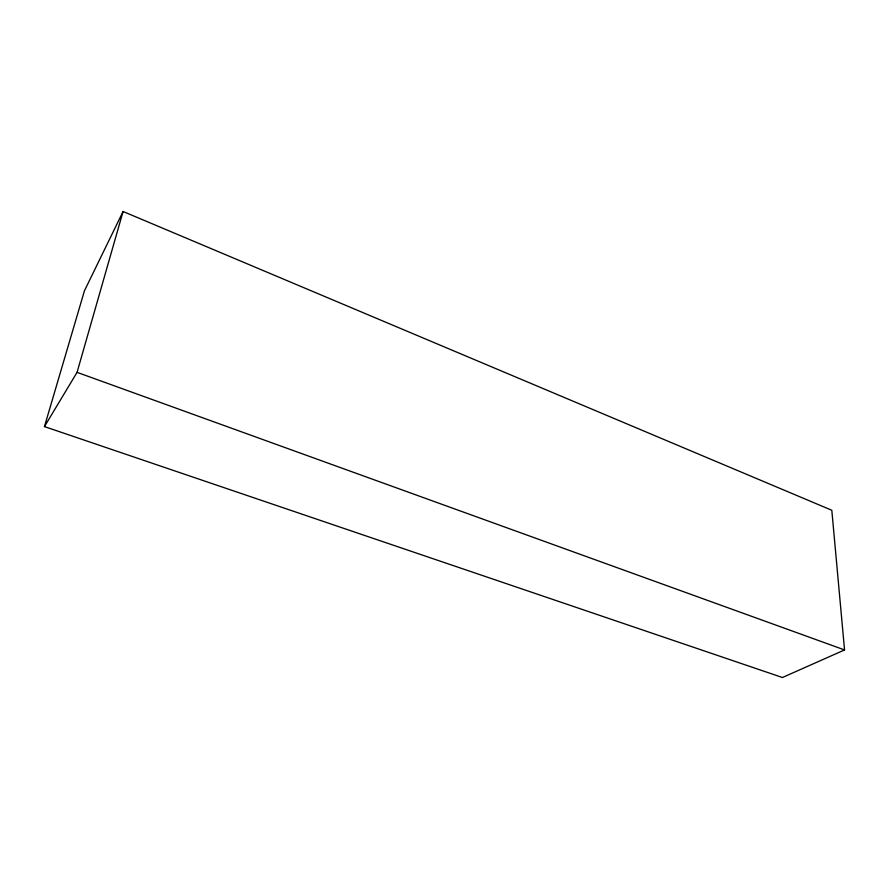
<?xml version="1.0" encoding="UTF-8"?>
<svg xmlns="http://www.w3.org/2000/svg" width="889" height="889" viewBox="0 0 889 889"><rect width="100%" height="100%" fill="white"/><g stroke="black" fill="none" stroke-linecap="round" stroke-linejoin="round"><path stroke-width="1.33" d="M44.45 426.598L77.065 372.347L123.082 211.493L831.815 510.264L844.55 649.937L782.431 677.507L44.45 426.598L84.455 290.781L123.082 211.493M77.065 372.347L844.55 649.937"/></g></svg>
